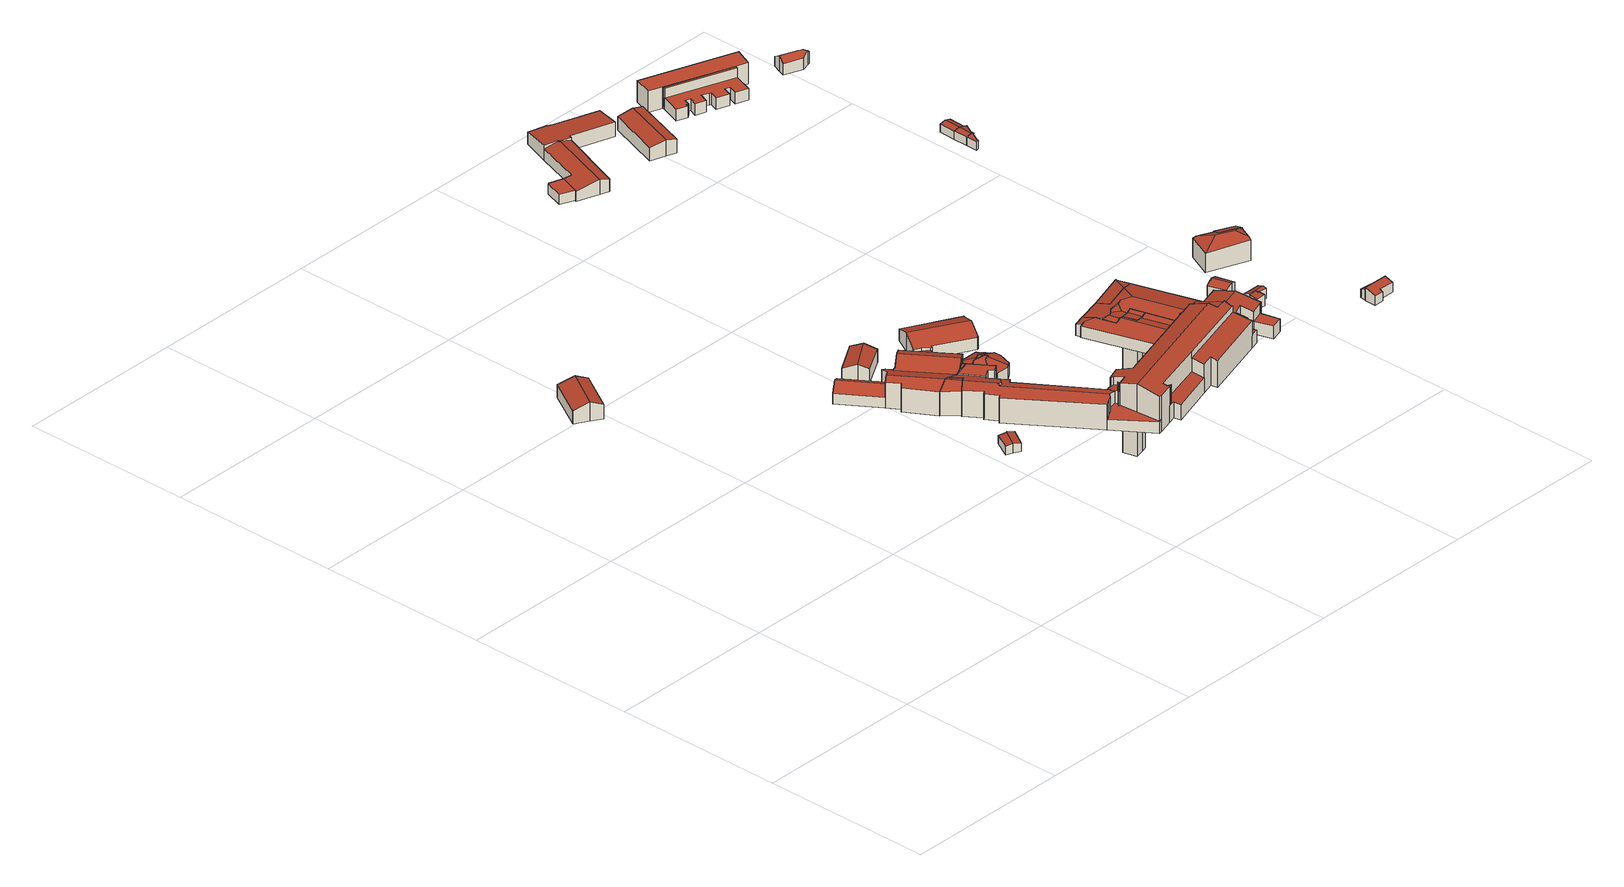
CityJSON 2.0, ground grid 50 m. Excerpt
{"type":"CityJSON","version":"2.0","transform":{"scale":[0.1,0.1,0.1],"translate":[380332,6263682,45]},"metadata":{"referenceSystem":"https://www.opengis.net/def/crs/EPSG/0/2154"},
"CityObjects":{
"building1":{"type":"Building","attributes":{"b3_dak_type":"slanted","b3_h_dak_50p":84.83,"b3_h_dak_70p":85.15,"b3_h_dak_max":85.66,"b3_h_dak_min":83.81,"b3_h_maaiveld":80.04,"b3_kas_warenhuis":false,"b3_reconstructie_onvolledig":false,"b3_rmse_lod12":0.575,"b3_rmse_lod13":0.575,"b3_rmse_lod22":0.0186,"b3_val3dity_lod12":"[]","b3_val3dity_lod13":"[]","b3_val3dity_lod22":"[]","b3_volume_lod12":533.86,"b3_volume_lod13":533.86,"b3_volume_lod22":501.08,"oorspronkelijkbouwjaar":2000},"children":["building1-1"]},
"building1-1":{"type":"BuildingPart","parents":["building1"],"geometry":[{"type":"Solid","lod":"2.2","boundaries":[[[[0,1,2,3,4,5,6,7]],[[8,3,2,9]],[[10,6,5,11]],[[12,7,6,10]],[[13,4,3,8]],[[14,0,7,12]],[[11,5,4,13]],[[9,2,1,15]],[[15,1,0,14]],[[9,15,13,8]],[[15,14,12,10,11,13]]]],"semantics":{"surfaces":[{"type":"GroundSurface"},{"type":"WallSurface","on_footprint_edge":true},{"type":"RoofSurface"}],"values":[[0,1,1,1,1,1,1,1,1,2,2]]}}]},
"building2":{"type":"Building","attributes":{"b3_dak_type":"multiple horizontal","b3_h_dak_50p":83.13,"b3_h_dak_70p":83.25,"b3_h_dak_max":83.48,"b3_h_dak_min":82.76,"b3_h_maaiveld":80.39,"b3_kas_warenhuis":false,"b3_reconstructie_onvolledig":false,"b3_rmse_lod12":0.198,"b3_rmse_lod13":0.198,"b3_rmse_lod22":0.0515,"b3_val3dity_lod12":"[]","b3_val3dity_lod13":"[]","b3_val3dity_lod22":"[]","b3_volume_lod12":66.75,"b3_volume_lod13":66.75,"b3_volume_lod22":64.32,"oorspronkelijkbouwjaar":2000},"children":["building2-1"]},
"building2-1":{"type":"BuildingPart","parents":["building2"],"geometry":[{"type":"Solid","lod":"2.2","boundaries":[[[[16,17,18,19,20,21,22]],[[23,20,19,24]],[[24,19,18,25]],[[26,22,21,27]],[[28,16,22,26]],[[27,21,20,23]],[[25,18,17,29]],[[29,17,16,28]],[[25,26,27,23,24]],[[29,28,26,25]]]],"semantics":{"surfaces":[{"type":"GroundSurface"},{"type":"WallSurface","on_footprint_edge":true},{"type":"RoofSurface"}],"values":[[0,1,1,1,1,1,1,1,2,2]]}}]},
"building3":{"type":"Building","attributes":{"b3_dak_type":"slanted","b3_h_dak_50p":88.69,"b3_h_dak_70p":88.89,"b3_h_dak_max":89.24,"b3_h_dak_min":87.8,"b3_h_maaiveld":80.83,"b3_kas_warenhuis":false,"b3_reconstructie_onvolledig":false,"b3_rmse_lod12":0.45,"b3_rmse_lod13":0.45,"b3_rmse_lod22":0.018,"b3_val3dity_lod12":"[]","b3_val3dity_lod13":"[]","b3_val3dity_lod22":"[]","b3_volume_lod12":206.97,"b3_volume_lod13":206.97,"b3_volume_lod22":201.33,"oorspronkelijkbouwjaar":2000},"children":["building3-1"]},
"building3-1":{"type":"BuildingPart","parents":["building3"],"geometry":[{"type":"Solid","lod":"2.2","boundaries":[[[[30,31,32,33,34,35]],[[36,33,32,37]],[[37,32,31,38]],[[39,30,35,40]],[[41,34,33,36]],[[40,35,34,41]],[[38,31,30,39]],[[41,36,37,38]],[[39,40,41,38]]]],"semantics":{"surfaces":[{"type":"GroundSurface"},{"type":"WallSurface","on_footprint_edge":true},{"type":"RoofSurface"}],"values":[[0,1,1,1,1,1,1,2,2]]}}]},
"building4":{"type":"Building","attributes":{"b3_dak_type":"slanted","b3_h_dak_50p":88,"b3_h_dak_70p":88.49,"b3_h_dak_max":89.28,"b3_h_dak_min":83.58,"b3_h_maaiveld":80.84,"b3_kas_warenhuis":false,"b3_reconstructie_onvolledig":false,"b3_rmse_lod12":2.17,"b3_rmse_lod13":0.619,"b3_rmse_lod22":0.0462,"b3_val3dity_lod12":"[]","b3_val3dity_lod13":"[]","b3_val3dity_lod22":"[]","b3_volume_lod12":3230.17,"b3_volume_lod13":2846.11,"b3_volume_lod22":2702.74,"oorspronkelijkbouwjaar":2000},"children":["building4-1"]},
"building4-1":{"type":"BuildingPart","parents":["building4"],"geometry":[{"type":"Solid","lod":"2.2","boundaries":[[[[42,43,44,45,46,47,48,49,50,51,52,32,31,30,53,54,55,56,57,58,59,60,61,62,63,64,65,66,67]],[[68,52,51,69]],[[70,44,43,71]],[[38,31,32,37]],[[72,45,44,70]],[[73,74,65,64,75]],[[76,66,65,74]],[[77,78,79,80]],[[80,79,74,73]],[[37,32,52,68]],[[81,56,55,82]],[[83,84,82,85]],[[39,30,31,38]],[[86,54,53,87]],[[87,53,30,39]],[[85,82,55,54,86]],[[88,62,61,89]],[[90,91,92]],[[89,61,60,91,90]],[[93,57,56,81]],[[75,64,63,94]],[[94,63,62,88]],[[95,67,66,76]],[[96,50,49,97,98]],[[99,46,45,72]],[[100,48,47,101]],[[91,60,59,102,103]],[[104,58,57,93]],[[105,42,67,95]],[[101,47,46,99]],[[69,51,50,96,106]],[[71,43,42,105]],[[107,108,109,110]],[[110,109,111,112,113]],[[114,115,111,109]],[[97,49,48,100]],[[98,97,115,114]],[[116,117,118,119]],[[103,102,120,121]],[[122,123,84,83]],[[121,120,124,125]],[[102,59,58,104]],[[106,96,126,127]],[[127,126,117,116]],[[113,112,78,77]],[[125,124,123,122]],[[119,118,108,107]],[[99,71,105,95,101]],[[71,99,72,70]],[[78,112,111,115,97,100,101,95,76,74,79]],[[38,83,85,86,87,39]],[[123,93,81,82,84]],[[107,88,89,90,92,68,69,106,127,116,119]],[[125,122,83,38,37,68,92,91,103,121]],[[123,124,120,102,104,93]],[[108,118,117,126,96,98,114,109]],[[88,107,110,113,77,80,73,75,94]]]],"semantics":{"surfaces":[{"type":"GroundSurface"},{"type":"WallSurface","on_footprint_edge":true},{"type":"WallSurface","on_footprint_edge":false},{"type":"RoofSurface"}],"values":[[0,1,1,1,1,1,1,2,2,1,1,2,1,1,1,1,1,2,1,1,1,1,1,1,1,1,1,1,1,1,1,1,2,2,2,1,2,2,2,2,2,1,2,2,2,2,2,3,3,3,3,3,3,3,3,3,3]]}}]},
"building5":{"type":"Building","attributes":{"b3_dak_type":"slanted","b3_h_dak_50p":85.14,"b3_h_dak_70p":85.37,"b3_h_dak_max":85.81,"b3_h_dak_min":84.33,"b3_h_maaiveld":80.71,"b3_kas_warenhuis":false,"b3_reconstructie_onvolledig":false,"b3_rmse_lod12":0.448,"b3_rmse_lod13":0.448,"b3_rmse_lod22":0.0217,"b3_val3dity_lod12":"[]","b3_val3dity_lod13":"[]","b3_val3dity_lod22":"[]","b3_volume_lod12":329.38,"b3_volume_lod13":329.38,"b3_volume_lod22":312.63,"oorspronkelijkbouwjaar":2000},"children":["building5-1"]},
"building5-1":{"type":"BuildingPart","parents":["building5"],"geometry":[{"type":"Solid","lod":"2.2","boundaries":[[[[128,129,130,131,132,133]],[[134,129,128,135]],[[136,132,131,137]],[[138,130,129,134]],[[139,133,132,136]],[[137,131,130,138]],[[135,128,133,139]],[[137,138,134,135]],[[135,139,136,137]]]],"semantics":{"surfaces":[{"type":"GroundSurface"},{"type":"WallSurface","on_footprint_edge":true},{"type":"RoofSurface"}],"values":[[0,1,1,1,1,1,1,2,2]]}}]},
"building6":{"type":"Building","attributes":{"b3_dak_type":"slanted","b3_h_dak_50p":85.31,"b3_h_dak_70p":85.72,"b3_h_dak_max":87.83,"b3_h_dak_min":83.48,"b3_h_maaiveld":80.85,"b3_kas_warenhuis":false,"b3_reconstructie_onvolledig":false,"b3_rmse_lod12":0.939,"b3_rmse_lod13":0.939,"b3_rmse_lod22":0.625,"b3_val3dity_lod12":"[]","b3_val3dity_lod13":"[]","b3_val3dity_lod22":"[]","b3_volume_lod12":926.58,"b3_volume_lod13":926.58,"b3_volume_lod22":846.33,"oorspronkelijkbouwjaar":2000},"children":["building6-1"]},
"building6-1":{"type":"BuildingPart","parents":["building6"],"geometry":[{"type":"Solid","lod":"2.2","boundaries":[[[[140,141,142,143,144,145,146,147,148,149,150,151,152,153,154,155,156,157]],[[158,147,146,159]],[[159,146,145,160]],[[161,148,147,158]],[[162,142,141,163]],[[160,145,144,164]],[[165,151,150,166]],[[167,168,166,169]],[[170,171,168,167]],[[172,153,152,173]],[[174,140,157,175]],[[175,157,156,176,177]],[[178,143,142,162]],[[164,144,143,178]],[[179,154,153,172]],[[173,152,151,165]],[[180,155,154,179]],[[176,156,155,180]],[[177,176,171,170]],[[169,166,150,149,181]],[[181,149,148,161]],[[163,141,140,174]],[[171,176,180,179,172,173,165,166,168]],[[178,175,177,170,167,169,181,161,158,159,160,164]],[[175,178,162,163,174]]]],"semantics":{"surfaces":[{"type":"GroundSurface"},{"type":"WallSurface","on_footprint_edge":true},{"type":"WallSurface","on_footprint_edge":false},{"type":"RoofSurface"}],"values":[[0,1,1,1,1,1,1,2,2,1,1,1,1,1,1,1,1,1,2,1,1,1,3,3,3]]}}]},
"building7":{"type":"Building","attributes":{"b3_dak_type":"slanted","b3_h_dak_50p":88.29,"b3_h_dak_70p":89.47,"b3_h_dak_max":93.45,"b3_h_dak_min":82.37,"b3_h_maaiveld":80.46,"b3_kas_warenhuis":false,"b3_reconstructie_onvolledig":false,"b3_rmse_lod12":3.16,"b3_rmse_lod13":0.599,"b3_rmse_lod22":0.11,"b3_val3dity_lod12":"[]","b3_val3dity_lod13":"[303]","b3_val3dity_lod22":"[104]","b3_volume_lod12":15808.74,"b3_volume_lod13":13741.28,"b3_volume_lod22":13151.4,"oorspronkelijkbouwjaar":2000},"children":["building7-1"]},
"building7-1":{"type":"BuildingPart","parents":["building7"],"geometry":[{"type":"MultiSurface","lod":"2.2","boundaries":[[[182,183,184,185,186,187,188,189,190,191,192,193,194,195,196,197,198,199,200,201,202,203,204,205,206,207,208,209,210,211,212,213,214,215,216,217,218,219,220,221,222,223,224,225,226,227,228,229,230,231,232,233,234,235,236,237,238,239,240,241,242,243,244,245,246,247,248,249,250]],[[251,191,190,252]],[[252,190,189,253]],[[254,192,191,251]],[[69,197,196,255,256]],[[253,189,188,257]],[[258,259,260,261]],[[262,263,264,265]],[[266,183,182,267]],[[267,182,250,268]],[[269,270,271,272]],[[273,274,275,276]],[[277,278,279,280]],[[281,184,183,266]],[[282,283,284]],[[278,247,246,285]],[[36,194,193,286]],[[287,234,233,288]],[[289,232,231,290]],[[291,292,293,294,295]],[[296,221,220,297]],[[257,188,187,298,299]],[[300,301,302]],[[303,224,223,304]],[[305,225,224,303]],[[290,231,230,306]],[[218,307,308,219]],[[219,308,309]],[[297,220,309]],[[310,311,212,211,312]],[[313,217,216,292,291]],[[314,206,205,315]],[[312,211,210,316]],[[317,202,201,318]],[[319,320,321]],[[322,323,321]],[[324,320,319,325]],[[326,208,207,327]],[[328,209,208,326]],[[315,205,204,329]],[[329,204,203,330,331]],[[288,233,232,289]],[[332,333,198,197,69]],[[286,193,192,254]],[[334,335,200,199,336]],[[337,226,225,305]],[[338,268,250,249,339]],[[339,249,248,340]],[[341,342,343,344]],[[345,346,347,343]],[[348,349,350,351]],[[340,248,247,278,277]],[[270,352,268,338]],[[353,354,355,356,357]],[[358,359,360,361]],[[362,363,333,332]],[[256,255,311,310]],[[364,365,355,354]],[[366,367,368,369]],[[295,294,367,366]],[[370,371,372,373]],[[374,375,371,370,376]],[[377,378,379,380,381]],[[382,383,384,385]],[[386,385,384,379,378]],[[387,388,389,390]],[[391,392,393,388,387]],[[369,368,392,391]],[[394,238,237,395]],[[396,397,239,238,394]],[[395,237,236,398]],[[399,229,228,400]],[[401,399,402,403]],[[404,227,226,337]],[[405,243,242,406,407]],[[408,244,243,405]],[[409,240,239,397]],[[407,406,397,396]],[[298,187,186,410]],[[411,391,392,378,377]],[[381,380,393,392,391,411]],[[304,223,222,412]],[[400,228,227,404]],[[351,350,413,414]],[[344,343,347,415,413]],[[414,413,415,416,417]],[[418,419,342,341]],[[265,264,420,421]],[[276,275,422,217,313]],[[423,424,185,184,281,425]],[[426,427,428]],[[398,236,235,429,430]],[[429,235,234,287]],[[431,241,240,409]],[[406,242,241,431]],[[412,222,221,296]],[[261,260,274,273]],[[432,433,434,435]],[[349,348,436]],[[330,203,202,317]],[[376,370,437,271]],[[438,439,245,244,408]],[[373,372,439,438]],[[285,246,245,439]],[[440,441,442,443]],[[306,230,229,399,401]],[[354,353,444]],[[445,214,213,446]],[[446,213,212,311]],[[217,422,307,218]],[[417,416,259,258]],[[447,448,263,262]],[[425,281,448,447]],[[410,186,185,424]],[[390,389,424,423]],[[435,434,375,374]],[[318,201,200,335]],[[327,207,206,314]],[[280,279,433,432]],[[336,199,198,333]],[[320,324,335,334]],[[449,450,441,440]],[[403,402,450,449]],[[451,328,363,362]],[[385,386,452]],[[272,271,437,359,358]],[[443,442,301,300]],[[255,196,195,37]],[[37,195,194,36]],[[453,454,215,214,445]],[[316,210,209,328,451]],[[357,356,454,453]],[[455,456,457,458]],[[299,298,456,455]],[[459,460,461,462]],[[462,461,383,382]],[[294,293,365,364]],[[292,216,215,454]],[[463,464,465,466]],[[467,468,469]],[[466,465,323,322]],[[331,330,468,467]],[[283,282,470,471,472]],[[470,282,473]],[[472,471,474]],[[427,426,464,463]],[[475,476,460,459]],[[458,457,476,475]],[[361,360,419,418]],[[430,429,346,345]],[[421,420,352,270,269]],[[381,411,377]],[[406,431,409,397]],[[436,418,341,344,413,350,349]],[[280,432,435,374,376,271,270,338,339,340,277]],[[404,402,399,400]],[[305,477,441,450,402,404,337]],[[307,422,275,274,260,296,297,309,308]],[[259,416,412,296,260]],[[342,395,398,430,345,343]],[[433,279,278,285,439,372,371,375,434]],[[335,324,325,318]],[[443,300,302,478,288,289,290,306,401,403,449,440]],[[464,426,428,363,328,326,327,314]],[[301,442,441,477]],[[477,305,303,304,412,416,415,347,346,478,302,301]],[[316,451,362,332,69,256,310,312]],[[472,474,445,446,311,255,37,36,286,284,283]],[[294,364,354,444,452,386,378,392,368,367]],[[292,454,356,355,365,293]],[[331,467,469,323,465,464,314,315,329]],[[468,330,317,318,325,319,321,323,469]],[[476,457,456,298,410,424,389,388,393,380,379,384,383,461,460]],[[445,474,471,470,473,462,382,385,452,444,353,357,453]],[[427,463,466,322,321,320,334,336,333,363,428]],[[458,475,459,462,473,282,284,286,254,251,252,253,257,299,455]],[[352,420,264,263,448,281,266,267,268]],[[346,429,287,288,478]],[[395,342,419,360,359,437,370,373,438,408,405,407,396,394]],[[387,351,414,417,258,261,273,276,313,291,295,366,369,391]],[[421,269,272,358,361,418,436,348,351,387,390,423,425,447,262,265]]],"semantics":{"surfaces":[{"type":"GroundSurface"},{"type":"WallSurface","on_footprint_edge":true},{"type":"WallSurface","on_footprint_edge":false},{"type":"RoofSurface"}],"values":[0,1,1,1,1,1,2,2,1,1,2,2,2,1,2,1,1,1,1,2,1,1,2,1,1,1,1,1,1,1,1,1,1,1,2,2,2,1,1,1,1,1,1,1,1,1,1,1,2,2,2,1,2,2,2,2,2,2,2,2,2,2,2,2,2,2,2,2,1,1,1,1,2,1,1,1,1,2,1,2,2,1,1,2,2,2,2,2,2,1,2,1,1,1,1,1,2,2,2,1,2,1,2,1,2,1,2,1,1,1,2,2,2,1,2,2,1,1,2,1,2,2,2,2,2,2,2,1,1,1,1,2,2,2,2,2,2,1,2,2,2,2,2,2,2,2,2,2,2,2,2,3,3,3,3,3,3,3,3,3,3,3,3,3,3,3,3,3,3,3,3,3,3,3,3,3,3,3,3,3,3]}}]},
"building8":{"type":"Building","attributes":{"b3_dak_type":"multiple horizontal","b3_h_dak_50p":84.86,"b3_h_dak_70p":85.06,"b3_h_dak_max":85.59,"b3_h_dak_min":84.08,"b3_h_maaiveld":80.95,"b3_kas_warenhuis":false,"b3_reconstructie_onvolledig":false,"b3_rmse_lod12":0.393,"b3_rmse_lod13":0.393,"b3_rmse_lod22":0.0346,"b3_val3dity_lod12":"[]","b3_val3dity_lod13":"[]","b3_val3dity_lod22":"[]","b3_volume_lod12":779.82,"b3_volume_lod13":779.82,"b3_volume_lod22":742.51,"oorspronkelijkbouwjaar":2000},"children":["building8-1"]},
"building8-1":{"type":"BuildingPart","parents":["building8"],"geometry":[{"type":"Solid","lod":"2.2","boundaries":[[[[479,480,481,482,483,484,485,486,487,488,489,490,491,492,493]],[[296,492,491,494,495]],[[306,482,481,496]],[[304,490,489,497]],[[498,483,482,306]],[[499,487,486,337]],[[500,501,488,487,499]],[[337,486,485,502]],[[297,493,492,296]],[[495,494,501,500]],[[497,489,488,501]],[[494,491,490,304]],[[503,479,493,297]],[[504,484,483,498]],[[502,485,484,504]],[[505,506,507]],[[496,481,480,506,505]],[[506,480,479,503]],[[494,304,497,501]],[[496,505,507,498,306]],[[296,502,504,498,507,506,503,297]],[[502,296,495,500,499,337]]]],"semantics":{"surfaces":[{"type":"GroundSurface"},{"type":"WallSurface","on_footprint_edge":true},{"type":"WallSurface","on_footprint_edge":false},{"type":"RoofSurface"}],"values":[[0,1,1,1,1,1,1,1,1,2,1,1,1,1,1,2,1,1,3,3,3,3]]}}]},
"building9":{"type":"Building","attributes":{"b3_dak_type":"slanted","b3_h_dak_50p":84.93,"b3_h_dak_70p":85.01,"b3_h_dak_max":85.27,"b3_h_dak_min":84.43,"b3_h_maaiveld":45.02,"b3_kas_warenhuis":false,"b3_reconstructie_onvolledig":false,"b3_rmse_lod12":0.187,"b3_rmse_lod13":0.187,"b3_rmse_lod22":0.078,"b3_val3dity_lod12":"[]","b3_val3dity_lod13":"[]","b3_val3dity_lod22":"[]","b3_volume_lod12":719.92,"b3_volume_lod13":719.92,"b3_volume_lod22":718.85,"oorspronkelijkbouwjaar":2000},"children":["building9-1"]},
"building9-1":{"type":"BuildingPart","parents":["building9"],"geometry":[{"type":"Solid","lod":"2.2","boundaries":[[[[508,509,510,511,512,513]],[[514,511,510,497]],[[515,508,513,337]],[[337,513,512,516]],[[516,512,511,514]],[[497,510,509,303]],[[303,509,508,515]],[[516,514,515,337]],[[303,515,514,497]]]],"semantics":{"surfaces":[{"type":"GroundSurface"},{"type":"WallSurface","on_footprint_edge":true},{"type":"RoofSurface"}],"values":[[0,1,1,1,1,1,1,2,2]]}}]},
"building10":{"type":"Building","attributes":{"b3_dak_type":"multiple horizontal","b3_h_dak_50p":84.59,"b3_h_dak_70p":84.77,"b3_h_dak_max":85.17,"b3_h_dak_min":84.05,"b3_h_maaiveld":80.98,"b3_kas_warenhuis":false,"b3_reconstructie_onvolledig":false,"b3_rmse_lod12":0.291,"b3_rmse_lod13":0.291,"b3_rmse_lod22":0.0284,"b3_val3dity_lod12":"[]","b3_val3dity_lod13":"[]","b3_val3dity_lod22":"[]","b3_volume_lod12":185.8,"b3_volume_lod13":185.8,"b3_volume_lod22":179.07,"oorspronkelijkbouwjaar":2000},"children":["building10-1"]},
"building10-1":{"type":"BuildingPart","parents":["building10"],"geometry":[{"type":"Solid","lod":"2.2","boundaries":[[[[517,518,519,520,521,522,523,524,525]],[[290,524,523,526]],[[527,517,525,528]],[[528,525,524,290]],[[526,523,522,289]],[[289,522,521,529]],[[529,521,520,287]],[[287,520,519,530]],[[530,519,518,531]],[[531,518,517,527]],[[530,531,529,287]],[[531,527,528,290,526,289,529]]]],"semantics":{"surfaces":[{"type":"GroundSurface"},{"type":"WallSurface","on_footprint_edge":true},{"type":"RoofSurface"}],"values":[[0,1,1,1,1,1,1,1,1,1,2,2]]}}]},
"building11":{"type":"Building","attributes":{"b3_dak_type":"multiple horizontal","b3_h_dak_50p":84.41,"b3_h_dak_70p":84.58,"b3_h_dak_max":84.99,"b3_h_dak_min":83.36,"b3_h_maaiveld":80.53,"b3_kas_warenhuis":false,"b3_reconstructie_onvolledig":false,"b3_rmse_lod12":0.449,"b3_rmse_lod13":0.449,"b3_rmse_lod22":0.0451,"b3_val3dity_lod12":"[]","b3_val3dity_lod13":"[]","b3_val3dity_lod22":"[]","b3_volume_lod12":1468.8,"b3_volume_lod13":1468.8,"b3_volume_lod22":1386.17,"oorspronkelijkbouwjaar":2000},"children":["building11-1"]},
"building11-1":{"type":"BuildingPart","parents":["building11"],"geometry":[{"type":"Solid","lod":"2.2","boundaries":[[[[532,533,534,535,536,537,538,539,540,541,542,543,544,545,546,547,548,549]],[[550,541,540,551]],[[552,548,547,553]],[[554,555,549,548,552]],[[556,532,549,555]],[[557,542,541,550]],[[558,535,534,559]],[[560,536,535,558]],[[561,537,536,560]],[[562,538,537,561]],[[553,547,546,563]],[[564,565,566,567]],[[568,557,565,564]],[[569,544,543,570]],[[567,566,571,572]],[[573,545,544,569]],[[563,546,545,573]],[[570,543,542,557,568]],[[559,534,533,574]],[[575,539,538,562]],[[574,533,532,556]],[[572,571,555,554]],[[551,540,539,575]],[[572,554,552,553,563,573,569,570,568,564,567]],[[571,574,556,555]],[[551,575,562,561,560,558]],[[574,571,566,565,557,550,551,558,559]]]],"semantics":{"surfaces":[{"type":"GroundSurface"},{"type":"WallSurface","on_footprint_edge":true},{"type":"WallSurface","on_footprint_edge":false},{"type":"RoofSurface"}],"values":[[0,1,1,1,1,1,1,1,1,1,1,2,2,1,2,1,1,1,1,1,1,2,1,3,3,3,3]]}}]},
"building12":{"type":"Building","attributes":{"b3_dak_type":"slanted","b3_h_dak_50p":84.41,"b3_h_dak_70p":84.57,"b3_h_dak_max":84.86,"b3_h_dak_min":83.9,"b3_h_maaiveld":81,"b3_kas_warenhuis":false,"b3_reconstructie_onvolledig":false,"b3_rmse_lod12":0.292,"b3_rmse_lod13":0.292,"b3_rmse_lod22":0.0271,"b3_val3dity_lod12":"[]","b3_val3dity_lod13":"[]","b3_val3dity_lod22":"[]","b3_volume_lod12":84.25,"b3_volume_lod13":84.25,"b3_volume_lod22":80.94,"oorspronkelijkbouwjaar":2000},"children":["building12-1"]},
"building12-1":{"type":"BuildingPart","parents":["building12"],"geometry":[{"type":"Solid","lod":"2.2","boundaries":[[[[576,577,578,579,580,581,582,583,584,585,586]],[[587,586,585,588]],[[589,584,583,590]],[[588,585,584,589]],[[591,579,578,592]],[[593,581,580,594]],[[595,582,581,593]],[[590,583,582,595]],[[596,576,586,587]],[[594,580,579,591]],[[592,578,577,597]],[[597,577,576,596]],[[593,588,589,590,595]],[[597,596,587,588,593,594,591,592]]]],"semantics":{"surfaces":[{"type":"GroundSurface"},{"type":"WallSurface","on_footprint_edge":true},{"type":"RoofSurface"}],"values":[[0,1,1,1,1,1,1,1,1,1,1,1,2,2]]}}]},
"building13":{"type":"Building","attributes":{"b3_dak_type":"slanted","b3_h_dak_50p":84.04,"b3_h_dak_70p":84.15,"b3_h_dak_max":84.37,"b3_h_dak_min":83.35,"b3_h_maaiveld":81,"b3_kas_warenhuis":false,"b3_reconstructie_onvolledig":false,"b3_rmse_lod12":0.318,"b3_rmse_lod13":0.318,"b3_rmse_lod22":0.0576,"b3_val3dity_lod12":"[]","b3_val3dity_lod13":"[]","b3_val3dity_lod22":"[]","b3_volume_lod12":62.55,"b3_volume_lod13":62.55,"b3_volume_lod22":58.99,"oorspronkelijkbouwjaar":2000},"children":["building13-1"]},
"building13-1":{"type":"BuildingPart","parents":["building13"],"geometry":[{"type":"Solid","lod":"2.2","boundaries":[[[[598,599,600,601,602,603,604,605,606]],[[607,606,605,608]],[[609,610,611]],[[612,598,606,607]],[[613,603,602,614]],[[615,616,617]],[[618,600,599,619]],[[620,601,600,618]],[[608,605,604,616,615]],[[616,604,603,613]],[[621,620,610,609]],[[619,599,598,612]],[[614,602,601,620,621]],[[608,615,617,622,612,607]],[[619,612,622,617,611,610,620,618]],[[614,621,609,611,617,616,613]]]],"semantics":{"surfaces":[{"type":"GroundSurface"},{"type":"WallSurface","on_footprint_edge":true},{"type":"WallSurface","on_footprint_edge":false},{"type":"RoofSurface"}],"values":[[0,1,2,1,1,2,1,1,1,1,2,1,1,3,3,3]]}}]},
"building14":{"type":"Building","attributes":{"b3_dak_type":"multiple horizontal","b3_h_dak_50p":85.46,"b3_h_dak_70p":85.61,"b3_h_dak_max":85.89,"b3_h_dak_min":84.87,"b3_h_maaiveld":80.98,"b3_kas_warenhuis":false,"b3_reconstructie_onvolledig":false,"b3_rmse_lod12":0.302,"b3_rmse_lod13":0.302,"b3_rmse_lod22":0.0302,"b3_val3dity_lod12":"[]","b3_val3dity_lod13":"[]","b3_val3dity_lod22":"[]","b3_volume_lod12":610.97,"b3_volume_lod13":610.97,"b3_volume_lod22":588.66,"oorspronkelijkbouwjaar":2000},"children":["building14-1"]},
"building14-1":{"type":"BuildingPart","parents":["building14"],"geometry":[{"type":"Solid","lod":"2.2","boundaries":[[[[623,624,625,626,627,628]],[[629,627,626,630]],[[631,625,624,632]],[[630,626,625,631]],[[633,628,627,629]],[[634,623,628,633]],[[632,624,623,634]],[[631,633,629,630]],[[632,634,633,631]]]],"semantics":{"surfaces":[{"type":"GroundSurface"},{"type":"WallSurface","on_footprint_edge":true},{"type":"RoofSurface"}],"values":[[0,1,1,1,1,1,1,2,2]]}}]},
"building15":{"type":"Building","attributes":{"b3_dak_type":"slanted","b3_h_dak_50p":87.81,"b3_h_dak_70p":88.11,"b3_h_dak_max":88.8,"b3_h_dak_min":86.9,"b3_h_maaiveld":81.26,"b3_kas_warenhuis":false,"b3_reconstructie_onvolledig":false,"b3_rmse_lod12":0.547,"b3_rmse_lod13":0.547,"b3_rmse_lod22":0.0265,"b3_val3dity_lod12":"[]","b3_val3dity_lod13":"[]","b3_val3dity_lod22":"[]","b3_volume_lod12":576.94,"b3_volume_lod13":576.94,"b3_volume_lod22":552.05,"oorspronkelijkbouwjaar":2000},"children":["building15-1"]},
"building15-1":{"type":"BuildingPart","parents":["building15"],"geometry":[{"type":"Solid","lod":"2.2","boundaries":[[[[635,636,637,638,639,640,641,642,643,644,645,646]],[[647,641,640,648,649]],[[650,636,635,651]],[[652,639,638,653]],[[653,638,637,654]],[[654,637,636,650]],[[655,643,642,656]],[[656,642,641,647]],[[649,648,657]],[[651,635,646,658]],[[658,646,645,659]],[[660,644,643,655]],[[659,645,644,660]],[[648,640,639,652]],[[649,657,661,656,647]],[[659,662,654,650,651,658]],[[659,660,655,656,661,662]],[[648,652,653,654,662,661,657]]]],"semantics":{"surfaces":[{"type":"GroundSurface"},{"type":"WallSurface","on_footprint_edge":true},{"type":"WallSurface","on_footprint_edge":false},{"type":"RoofSurface"}],"values":[[0,1,1,1,1,1,1,1,2,1,1,1,1,1,3,3,3,3]]}}]},
"building16":{"type":"Building","attributes":{"b3_dak_type":"slanted","b3_h_dak_50p":84.49,"b3_h_dak_70p":84.59,"b3_h_dak_max":84.78,"b3_h_dak_min":84.02,"b3_h_maaiveld":81.23,"b3_kas_warenhuis":false,"b3_reconstructie_onvolledig":false,"b3_rmse_lod12":0.216,"b3_rmse_lod13":0.216,"b3_rmse_lod22":0.225,"b3_val3dity_lod12":"[]","b3_val3dity_lod13":"[]","b3_val3dity_lod22":"[]","b3_volume_lod12":73.01,"b3_volume_lod13":73.01,"b3_volume_lod22":71.23,"oorspronkelijkbouwjaar":2000},"children":["building16-1"]},
"building16-1":{"type":"BuildingPart","parents":["building16"],"geometry":[{"type":"Solid","lod":"2.2","boundaries":[[[[663,664,665,666,667,668]],[[669,664,663,670]],[[671,668,667,672]],[[672,667,666,673]],[[673,666,665,674]],[[674,665,664,669]],[[670,663,668,671]],[[670,671,672,673,674,669]]]],"semantics":{"surfaces":[{"type":"GroundSurface"},{"type":"WallSurface","on_footprint_edge":true},{"type":"RoofSurface"}],"values":[[0,1,1,1,1,1,1,2]]}}]},
"building17":{"type":"Building","attributes":{"b3_dak_type":"slanted","b3_h_dak_50p":84.16,"b3_h_dak_70p":84.27,"b3_h_dak_max":84.43,"b3_h_dak_min":83.83,"b3_h_maaiveld":81.33,"b3_kas_warenhuis":false,"b3_reconstructie_onvolledig":false,"b3_rmse_lod12":0.152,"b3_rmse_lod13":0.152,"b3_rmse_lod22":0.0549,"b3_val3dity_lod12":"[]","b3_val3dity_lod13":"[]","b3_val3dity_lod22":"[]","b3_volume_lod12":22.96,"b3_volume_lod13":22.96,"b3_volume_lod22":22.47,"oorspronkelijkbouwjaar":2000},"children":["building17-1"]},
"building17-1":{"type":"BuildingPart","parents":["building17"],"geometry":[{"type":"Solid","lod":"2.2","boundaries":[[[[675,676,677,678]],[[679,675,678,680]],[[680,678,677,681]],[[681,677,676,682]],[[682,676,675,679]],[[682,679,680,681]]]],"semantics":{"surfaces":[{"type":"GroundSurface"},{"type":"WallSurface","on_footprint_edge":true},{"type":"RoofSurface"}],"values":[[0,1,1,1,1,2]]}}]},
"building18":{"type":"Building","attributes":{"b3_dak_type":"slanted","b3_h_dak_50p":87.45,"b3_h_dak_70p":87.71,"b3_h_dak_max":88.06,"b3_h_dak_min":82.89,"b3_h_maaiveld":81.4,"b3_kas_warenhuis":false,"b3_reconstructie_onvolledig":false,"b3_rmse_lod12":0.77,"b3_rmse_lod13":0.77,"b3_rmse_lod22":0.536,"b3_val3dity_lod12":"[]","b3_val3dity_lod13":"[]","b3_val3dity_lod22":"[]","b3_volume_lod12":118.6,"b3_volume_lod13":118.6,"b3_volume_lod22":114.57,"oorspronkelijkbouwjaar":2000},"children":["building18-1"]},
"building18-1":{"type":"BuildingPart","parents":["building18"],"geometry":[{"type":"Solid","lod":"2.2","boundaries":[[[[683,684,685,686,687]],[[653,687,686,652]],[[652,686,685,688]],[[688,685,684,689]],[[690,683,687,653]],[[689,684,683,690]],[[689,690,653,652,688]]]],"semantics":{"surfaces":[{"type":"GroundSurface"},{"type":"WallSurface","on_footprint_edge":true},{"type":"RoofSurface"}],"values":[[0,1,1,1,1,1,2]]}}]},
"building19":{"type":"Building","attributes":{"b3_dak_type":"multiple horizontal","b3_h_dak_50p":84.7,"b3_h_dak_70p":84.72,"b3_h_dak_max":87.48,"b3_h_dak_min":84.46,"b3_h_maaiveld":81.32,"b3_kas_warenhuis":false,"b3_reconstructie_onvolledig":false,"b3_rmse_lod12":0.906,"b3_rmse_lod13":0.906,"b3_rmse_lod22":0.083,"b3_val3dity_lod12":"[]","b3_val3dity_lod13":"[]","b3_val3dity_lod22":"[]","b3_volume_lod12":435.75,"b3_volume_lod13":435.75,"b3_volume_lod22":479.59,"oorspronkelijkbouwjaar":2000},"children":["building19-1"]},
"building19-1":{"type":"BuildingPart","parents":["building19"],"geometry":[{"type":"Solid","lod":"2.2","boundaries":[[[[691,692,693,694,695,696,697,698,699,700,701,702,703,704,705,706,707,708,709,710,711,712]],[[713,693,692,714]],[[715,704,703,716]],[[717,705,704,715]],[[718,708,707,719]],[[720,709,708,718]],[[721,710,709,720]],[[722,701,700,723]],[[724,702,701,722]],[[716,703,702,724]],[[723,700,699,725]],[[725,699,698,726]],[[726,698,697,727]],[[728,695,694,729]],[[727,697,696,730]],[[731,730,696,695,728]],[[719,707,706,732]],[[729,694,693,713,733]],[[734,711,710,721]],[[735,712,711,734]],[[732,706,705,717]],[[736,691,712,735]],[[714,692,691,736]],[[733,713,730,731]],[[730,713,714,736,735,734,721,720,718,719,732,717,715,716,724,722,723,725,726,727]],[[733,731,728,729]]]],"semantics":{"surfaces":[{"type":"GroundSurface"},{"type":"WallSurface","on_footprint_edge":true},{"type":"WallSurface","on_footprint_edge":false},{"type":"RoofSurface"}],"values":[[0,1,1,1,1,1,1,1,1,1,1,1,1,1,1,1,1,1,1,1,1,1,1,2,3,3]]}}]},
"building20":{"type":"Building","attributes":{"b3_dak_type":"multiple horizontal","b3_h_dak_50p":87.42,"b3_h_dak_70p":87.45,"b3_h_dak_max":87.55,"b3_h_dak_min":83.65,"b3_h_maaiveld":81.1,"b3_kas_warenhuis":false,"b3_reconstructie_onvolledig":false,"b3_rmse_lod12":0.493,"b3_rmse_lod13":0.493,"b3_rmse_lod22":0.494,"b3_val3dity_lod12":"[]","b3_val3dity_lod13":"[]","b3_val3dity_lod22":"[]","b3_volume_lod12":1020.31,"b3_volume_lod13":1020.31,"b3_volume_lod22":1016.42,"oorspronkelijkbouwjaar":2000},"children":["building20-1"]},
"building20-1":{"type":"BuildingPart","parents":["building20"],"geometry":[{"type":"Solid","lod":"2.2","boundaries":[[[[737,738,739,740,741,742]],[[743,738,737,728]],[[744,739,738,743]],[[745,740,739,744]],[[728,737,742,746]],[[746,742,741,747]],[[747,741,740,745]],[[747,745,744,743,728,746]]]],"semantics":{"surfaces":[{"type":"GroundSurface"},{"type":"WallSurface","on_footprint_edge":true},{"type":"RoofSurface"}],"values":[[0,1,1,1,1,1,1,2]]}}]},
"building21":{"type":"Building","attributes":{"b3_dak_type":"slanted","b3_h_dak_50p":83.98,"b3_h_dak_70p":84.11,"b3_h_dak_max":84.28,"b3_h_dak_min":83.73,"b3_h_maaiveld":81.33,"b3_kas_warenhuis":false,"b3_reconstructie_onvolledig":false,"b3_rmse_lod12":0.156,"b3_rmse_lod13":0.156,"b3_rmse_lod22":0.0807,"b3_val3dity_lod12":"[]","b3_val3dity_lod13":"[]","b3_val3dity_lod22":"[]","b3_volume_lod12":10.92,"b3_volume_lod13":10.92,"b3_volume_lod22":10.53,"oorspronkelijkbouwjaar":2000},"children":["building21-1"]},
"building21-1":{"type":"BuildingPart","parents":["building21"],"geometry":[{"type":"Solid","lod":"2.2","boundaries":[[[[748,749,750,751,752]],[[753,749,748,754]],[[754,748,752,755]],[[756,751,750,757]],[[757,750,749,753]],[[755,752,751,756]],[[755,756,757,753,754]]]],"semantics":{"surfaces":[{"type":"GroundSurface"},{"type":"WallSurface","on_footprint_edge":true},{"type":"RoofSurface"}],"values":[[0,1,1,1,1,1,2]]}}]},
"building22":{"type":"Building","attributes":{"b3_dak_type":"slanted","b3_h_dak_50p":83.98,"b3_h_dak_70p":84.08,"b3_h_dak_max":84.28,"b3_h_dak_min":83.55,"b3_h_maaiveld":81.35,"b3_kas_warenhuis":false,"b3_reconstructie_onvolledig":false,"b3_rmse_lod12":0.199,"b3_rmse_lod13":0.199,"b3_rmse_lod22":0.0533,"b3_val3dity_lod12":"[]","b3_val3dity_lod13":"[]","b3_val3dity_lod22":"[]","b3_volume_lod12":37.7,"b3_volume_lod13":37.7,"b3_volume_lod22":35.7,"oorspronkelijkbouwjaar":2000},"children":["building22-1"]},
"building22-1":{"type":"BuildingPart","parents":["building22"],"geometry":[{"type":"Solid","lod":"2.2","boundaries":[[[[758,759,760,761,752,762,763]],[[764,761,760,765]],[[755,752,761,764]],[[766,762,752,755]],[[765,760,759,767]],[[768,763,762,766]],[[769,758,763,768]],[[767,759,758,769]],[[764,768,766,755]],[[768,764,765,767,769]]]],"semantics":{"surfaces":[{"type":"GroundSurface"},{"type":"WallSurface","on_footprint_edge":true},{"type":"RoofSurface"}],"values":[[0,1,1,1,1,1,1,1,2,2]]}}]},
"building23":{"type":"Building","attributes":{"b3_dak_type":"slanted","b3_h_dak_50p":83.89,"b3_h_dak_70p":84.02,"b3_h_dak_max":84.26,"b3_h_dak_min":83.48,"b3_h_maaiveld":81.31,"b3_kas_warenhuis":false,"b3_reconstructie_onvolledig":false,"b3_rmse_lod12":0.214,"b3_rmse_lod13":0.214,"b3_rmse_lod22":0.0409,"b3_val3dity_lod12":"[]","b3_val3dity_lod13":"[]","b3_val3dity_lod22":"[]","b3_volume_lod12":47.8,"b3_volume_lod13":47.8,"b3_volume_lod22":45.84,"oorspronkelijkbouwjaar":2000},"children":["building23-1"]},
"building23-1":{"type":"BuildingPart","parents":["building23"],"geometry":[{"type":"Solid","lod":"2.2","boundaries":[[[[770,762,771,772,773,774]],[[775,762,770,776]],[[776,770,774,777]],[[778,771,762,775]],[[779,772,771,778]],[[777,774,773,780]],[[780,773,772,779]],[[779,778,775,776]],[[780,779,776,777]]]],"semantics":{"surfaces":[{"type":"GroundSurface"},{"type":"WallSurface","on_footprint_edge":true},{"type":"RoofSurface"}],"values":[[0,1,1,1,1,1,1,2,2]]}}]},
"building24":{"type":"Building","attributes":{"b3_dak_type":"slanted","b3_h_dak_50p":84.93,"b3_h_dak_70p":85.23,"b3_h_dak_max":85.8,"b3_h_dak_min":83.86,"b3_h_maaiveld":81.25,"b3_kas_warenhuis":false,"b3_reconstructie_onvolledig":false,"b3_rmse_lod12":0.625,"b3_rmse_lod13":0.625,"b3_rmse_lod22":0.0649,"b3_val3dity_lod12":"[]","b3_val3dity_lod13":"[]","b3_val3dity_lod22":"[]","b3_volume_lod12":145.77,"b3_volume_lod13":145.77,"b3_volume_lod22":134.67,"oorspronkelijkbouwjaar":2000},"children":["building24-1"]},
"building24-1":{"type":"BuildingPart","parents":["building24"],"geometry":[{"type":"Solid","lod":"2.2","boundaries":[[[[781,782,783,784,785,786,787,788,789,790]],[[791,787,786,792]],[[793,789,788,794]],[[792,786,785,795]],[[794,788,787,791]],[[795,785,784,796]],[[796,784,783,797]],[[798,790,789,793]],[[799,781,790,798]],[[797,783,782,800]],[[800,782,781,799]],[[801,802,794,791,792,795]],[[799,798,793,794,802,803]],[[800,799,803,802,801,795,796,797]]]],"semantics":{"surfaces":[{"type":"GroundSurface"},{"type":"WallSurface","on_footprint_edge":true},{"type":"RoofSurface"}],"values":[[0,1,1,1,1,1,1,1,1,1,1,2,2,2]]}}]}
},
"vertices":[
[71,1244,350],[111,1220,350],[141,1203,350],[74,1091,350],[44,1109,350],[5,1131,350],[6,1132,350],[5,1133,350],[74,1091,393],[141,1203,392],[6,1132,389],[5,1131,389],[5,1133,388],[44,1109,406],[71,1244,388],[111,1220,406],
[620,228,354],[646,277,354],[666,266,354],[667,267,354],[685,256,354],[657,209,354],[638,219,354],[685,256,380],[667,267,384],[666,266,384],[638,219,383],[657,209,380],[620,228,379],[646,277,378],
[640,469,358],[678,485,358],[694,492,358],[720,462,358],[703,449,358],[678,429,358],[720,462,435],[694,492,436],[678,485,442],[640,469,428],[678,429,431],[703,449,442],
[818,566,358],[880,564,358],[883,564,358],[894,543,358],[864,534,358],[842,528,358],[805,517,358],[783,510,358],[750,501,358],[739,497,358],[733,496,358],[588,552,358],[598,560,358],[575,594,358],[501,704,358],[530,724,358],[564,747,358],[635,649,358],[648,631,358],[650,629,358],[685,655,358],[718,679,358],[798,568,358],[809,553,358],[815,565,358],[819,565,358],[733,496,425],[739,497,426],[883,564,394],[880,564,395],[894,543,396],[809,553,427],[809,553,392],[798,568,427],[815,565,392],[783,524,440],[783,524,386],[813,547,395],[813,547,427],[501,704,389],[575,594,389],[593,607,442],[593,607,400],[575,594,434],[598,560,434],[588,552,429],[685,655,442],[650,629,426],[648,631,426],[648,631,423],[643,628,424],[530,724,407],[718,679,428],[819,565,394],[750,501,426],[783,510,389],[783,510,427],[864,534,409],[805,517,397],[842,528,411],[635,649,385],[635,649,423],[564,747,387],[818,566,393],[750,501,430],[778,521,442],[778,521,427],[779,519,427],[779,519,442],[779,519,385],[783,521,387],[783,521,441],[783,513,427],[783,513,389],[776,517,441],[776,517,427],[775,519,427],[775,519,441],[622,648,391],[622,648,427],[604,615,437],[604,615,407],[616,624,400],[616,624,433],[766,512,427],[766,512,437],
[706,786,357],[724,755,357],[640,705,357],[623,730,357],[600,763,357],[688,817,357],[724,755,395],[706,786,408],[600,763,393],[623,730,408],[640,705,397],[688,817,395],
[834,781,358],[987,702,358],[983,695,358],[960,654,358],[961,653,358],[937,608,358],[935,609,358],[935,608,358],[827,665,358],[825,662,358],[821,665,358],[817,654,358],[777,677,358],[778,678,358],[770,682,358],[776,699,358],[785,692,358],[809,735,358],[935,608,394],[935,609,394],[937,608,394],[827,665,394],[983,695,395],[987,702,393],[961,653,413],[817,654,386],[821,665,386],[803,678,394],[803,678,386],[821,665,392],[783,688,394],[783,688,386],[778,678,386],[777,677,386],[834,781,393],[809,735,413],[785,692,386],[785,692,395],[960,654,413],[770,682,386],[776,699,386],[825,662,392],
[1036,12,355],[1029,31,355],[1007,25,355],[963,12,355],[953,9,355],[876,118,355],[719,340,355],[727,345,355],[705,378,355],[711,383,355],[678,429,355],[704,450,355],[720,462,355],[694,492,355],[736,497,355],[739,497,355],[785,511,355],[805,517,355],[830,524,355],[850,530,355],[894,543,355],[904,524,355],[912,509,355],[902,472,355],[889,463,355],[882,459,355],[842,458,355],[828,449,355],[809,436,355],[797,449,355],[777,435,355],[767,428,355],[788,398,355],[803,378,355],[949,173,355],[988,188,355],[991,189,355],[1006,159,355],[1221,229,355],[1274,246,355],[1310,258,355],[1326,263,355],[1283,409,355],[1267,404,355],[1243,397,355],[1227,393,355],[1211,389,355],[1200,425,355],[1184,480,355],[1255,499,355],[1266,461,355],[1344,485,355],[1382,497,355],[1447,284,355],[1462,288,355],[1480,230,355],[1501,164,355],[1495,162,355],[1509,107,355],[1473,95,355],[1456,148,355],[1445,183,355],[1416,170,355],[1424,139,355],[1431,115,355],[1406,107,355],[1210,46,355],[1205,65,355],[1169,54,355],[711,383,433],[705,378,430],[727,345,430],[678,429,432],[736,497,423],[736,497,426],[719,340,428],[1287,234,463],[1287,234,403],[1277,235,405],[1277,235,463],[1018,30,460],[1018,30,404],[1006,32,405],[1006,32,462],[1029,31,403],[1036,12,399],[1169,54,399],[1161,90,464],[1161,90,447],[1390,159,447],[1390,159,464],[1278,232,463],[1278,232,405],[1008,149,343],[1008,149,463],[1406,107,435],[1406,107,393],[1406,108,393],[1406,108,435],[1007,25,404],[752,369,440],[752,369,444],[754,378,441],[1431,115,393],[704,450,441],[1382,497,392],[1344,485,401],[1266,461,401],[1255,499,393],[949,173,453],[949,173,395],[947,167,397],[947,167,431],[947,167,454],[1274,246,405],[1221,229,392],[876,118,386],[876,118,430],[1278,445,405],[1278,445,402],[1292,448,405],[1283,409,401],[1326,263,400],[1267,404,397],[1184,480,392],[991,189,340],[1006,159,342],[1058,176,355],[777,435,426],[777,435,424],[797,449,427],[988,188,452],[889,463,395],[902,472,391],[809,436,427],[894,543,395],[850,530,415],[852,514,419],[852,514,418],[853,513,418],[854,513,419],[854,513,418],[852,514,417],[853,520,417],[842,458,393],[882,459,393],[828,449,390],[912,509,393],[904,524,397],[904,524,399],[785,511,427],[785,511,392],[830,524,412],[830,524,407],[805,517,401],[1243,397,402],[1169,54,439],[1205,65,439],[1210,46,434],[1378,198,467],[1378,198,437],[1359,257,423],[1359,257,450],[1372,261,423],[1372,261,409],[1359,257,407],[1353,178,471],[1353,178,469],[1345,199,463],[1345,199,477],[1161,90,407],[927,163,432],[927,163,430],[927,163,404],[788,366,404],[788,366,432],[1388,164,465],[1388,164,429],[1388,186,434],[1388,186,470],[825,454,427],[825,454,392],[939,168,430],[939,168,399],[955,167,455],[955,167,431],[963,136,439],[963,136,463],[1399,132,422],[1399,132,393],[1412,136,393],[1412,136,422],[1399,131,441],[1399,131,393],[1399,132,441],[931,131,465],[931,131,438],[931,131,401],[927,124,399],[927,124,466],[908,137,438],[908,137,396],[929,139,401],[929,139,435],[929,139,436],[942,76,477],[942,76,395],[955,13,389],[955,13,461],[932,125,464],[932,125,439],[932,125,400],[1501,164,422],[1480,230,437],[1495,162,422],[1495,162,393],[1462,288,423],[1200,425,401],[1211,389,401],[1200,425,404],[1220,423,405],[1220,423,406],[1227,393,405],[1445,183,430],[1456,148,393],[1456,148,421],[1416,170,429],[1509,107,393],[953,9,388],[932,125,465],[1310,258,397],[1327,247,450],[1327,247,463],[1327,247,399],[1315,243,397],[1315,243,463],[1382,184,470],[1382,184,434],[1004,43,407],[1004,43,464],[988,188,340],[963,12,460],[963,12,391],[1007,25,460],[850,504,414],[850,504,415],[845,497,411],[1447,284,392],[1447,284,423],[1473,95,393],[1407,111,436],[1407,111,393],[1404,113,393],[1404,113,436],[1355,176,470],[1390,159,428],[1424,139,421],[1424,139,393],[1236,432,405],[1236,432,402],[1245,440,403],[1245,440,404],[931,157,432],[788,398,428],[767,428,428],[1007,26,460],[1007,26,404],[1224,422,406],[1224,422,405],[828,449,427],[927,149,434],[803,378,428],[803,378,397],[878,116,430],[878,116,386],[889,123,390],[889,123,433],[905,135,439],[905,135,395],[906,135,396],[906,135,439],[860,505,419],[860,505,414],[855,512,418],[855,512,419],[862,519,416],[862,519,414],[855,513,418],[752,369,438],[761,371,436],[761,371,441],[751,365,439],[784,394,430],[899,127,436],[899,127,393],[1263,420,398],[1318,434,410],
[1150,454,359],[1153,454,359],[1148,470,359],[1184,480,359],[1195,443,359],[1211,389,359],[1230,394,359],[1243,397,359],[1252,357,359],[1275,363,359],[1295,368,359],[1326,263,359],[1307,257,359],[1274,246,359],[1221,229,359],[1307,257,395],[1307,257,397],[1148,470,392],[1295,368,401],[1195,443,401],[1252,357,403],[1275,363,397],[1275,363,396],[1230,394,405],[1150,454,392],[1211,389,400],[1153,454,395],[1153,454,393],[1167,457,396],
[1271,405,0],[1283,409,0],[1295,368,0],[1281,364,0],[1252,357,0],[1243,397,0],[1281,364,397],[1271,405,397],[1252,357,402],
[1371,536,360],[1370,535,360],[1371,535,360],[1382,497,360],[1345,485,360],[1266,461,360],[1255,498,360],[1255,499,360],[1371,537,360],[1255,498,393],[1371,536,392],[1371,537,392],[1345,485,401],[1371,535,392],[1370,535,392],
[870,1793,355],[844,1802,355],[779,1823,355],[781,1828,355],[740,1845,355],[758,1899,355],[761,1898,355],[762,1900,355],[801,1887,355],[824,1879,355],[869,2012,355],[897,2094,355],[951,2079,355],[966,2071,355],[1093,2028,355],[1071,1956,355],[946,1997,355],[942,1988,355],[824,1879,389],[801,1887,385],[946,1997,398],[1071,1956,398],[942,1988,399],[942,1988,391],[870,1793,392],[869,2012,389],[781,1828,385],[779,1823,385],[740,1845,385],[758,1899,385],[761,1898,385],[1093,2028,391],[909,2002,399],[909,2002,397],[909,1998,397],[909,1998,399],[869,2012,399],[951,2079,391],[897,2094,391],[912,1997,398],[912,1997,399],[966,2071,391],[844,1802,398],[762,1900,385],
[1506,350,360],[1507,350,360],[1507,352,360],[1522,356,360],[1523,355,360],[1530,357,360],[1530,358,360],[1549,363,360],[1563,309,360],[1547,305,360],[1523,299,360],[1523,299,389],[1547,305,398],[1563,309,392],[1549,363,391],[1522,356,395],[1507,352,389],[1530,357,398],[1523,355,396],[1530,358,398],[1506,350,389],[1507,350,389],
[1596,242,360],[1596,232,360],[1568,234,360],[1568,233,360],[1567,212,360],[1544,215,360],[1545,242,360],[1546,263,360],[1598,262,360],[1598,262,384],[1546,263,384],[1565,232,393],[1565,232,389],[1567,241,393],[1596,242,393],[1544,215,389],[1567,212,393],[1545,242,393],[1545,242,389],[1567,242,393],[1568,234,390],[1596,232,389],[1568,233,390],[1568,233,393],[1575,242,393],
[1167,1950,360],[1111,1784,360],[1082,1794,360],[1038,1809,360],[1092,1967,360],[1137,1957,360],[1092,1967,400],[1038,1809,399],[1082,1794,408],[1111,1784,402],[1137,1957,408],[1167,1950,402],
[1613,496,363],[1615,495,363],[1621,492,363],[1669,472,363],[1660,454,363],[1711,431,363],[1720,427,363],[1703,388,363],[1699,378,363],[1580,423,363],[1583,424,363],[1580,425,363],[1720,427,427],[1711,431,430],[1711,431,431],[1615,495,420],[1613,496,419],[1660,454,430],[1669,472,422],[1621,492,423],[1699,378,423],[1703,388,427],[1710,429,431],[1580,425,419],[1583,424,420],[1580,423,420],[1691,421,437],[1640,444,437],
[1753,41,362],[1828,41,362],[1828,15,362],[1782,16,362],[1781,6,362],[1753,6,362],[1828,41,399],[1753,41,400],[1753,6,389],[1781,6,389],[1782,16,392],[1828,15,391],
[1828,47,363],[1828,41,363],[1753,41,363],[1754,56,363],[1828,47,391],[1754,56,388],[1753,41,394],[1828,41,393],
[1673,479,364],[1730,457,364],[1720,427,364],[1660,454,364],[1669,472,364],[1720,427,430],[1730,457,417],[1673,479,419],
[1251,1873,363],[1219,1884,363],[1239,1942,363],[1242,1950,363],[1437,1881,363],[1434,1873,363],[1413,1815,363],[1377,1828,363],[1385,1853,363],[1371,1858,363],[1362,1833,363],[1326,1846,363],[1334,1871,363],[1331,1872,363],[1310,1882,363],[1299,1856,363],[1270,1866,363],[1279,1890,363],[1264,1895,363],[1258,1878,363],[1256,1878,363],[1252,1880,363],[1239,1942,396],[1219,1884,397],[1331,1872,397],[1334,1871,397],[1310,1882,397],[1279,1890,397],[1270,1866,397],[1264,1895,397],[1258,1878,397],[1362,1833,397],[1371,1858,397],[1326,1846,397],[1385,1853,397],[1377,1828,397],[1413,1815,397],[1437,1881,424],[1242,1950,423],[1434,1873,396],[1434,1873,424],[1299,1856,397],[1239,1942,424],[1256,1878,397],[1252,1880,397],[1251,1873,397],
[1437,1881,361],[1242,1950,361],[1203,1964,361],[1221,2017,361],[1492,1921,361],[1471,1869,361],[1242,1950,424],[1203,1964,424],[1221,2017,425],[1471,1869,424],[1492,1921,425],
[1640,1266,363],[1626,1237,363],[1628,1234,363],[1621,1234,363],[1621,1267,363],[1626,1237,390],[1640,1266,393],[1621,1267,388],[1621,1234,388],[1628,1234,390],
[1665,1308,363],[1644,1275,363],[1645,1266,363],[1639,1266,363],[1621,1310,363],[1640,1309,363],[1639,1266,391],[1645,1266,390],[1621,1310,388],[1644,1275,390],[1640,1309,392],[1665,1308,384],
[1639,1309,363],[1623,1359,363],[1641,1358,363],[1658,1357,363],[1657,1308,363],[1621,1310,387],[1639,1309,392],[1657,1308,386],[1623,1359,387],[1641,1358,391],[1658,1357,386],
[1566,1850,362],[1576,1876,362],[1585,1874,362],[1639,1853,362],[1637,1848,362],[1650,1831,362],[1644,1820,362],[1636,1818,362],[1614,1811,362],[1559,1831,362],[1644,1820,397],[1650,1831,387],[1614,1811,395],[1636,1818,404],[1637,1848,392],[1639,1853,389],[1585,1874,389],[1559,1831,395],[1566,1850,408],[1576,1876,390],[1628,1827,407],[1628,1826,408],[1587,1842,408]
]}
